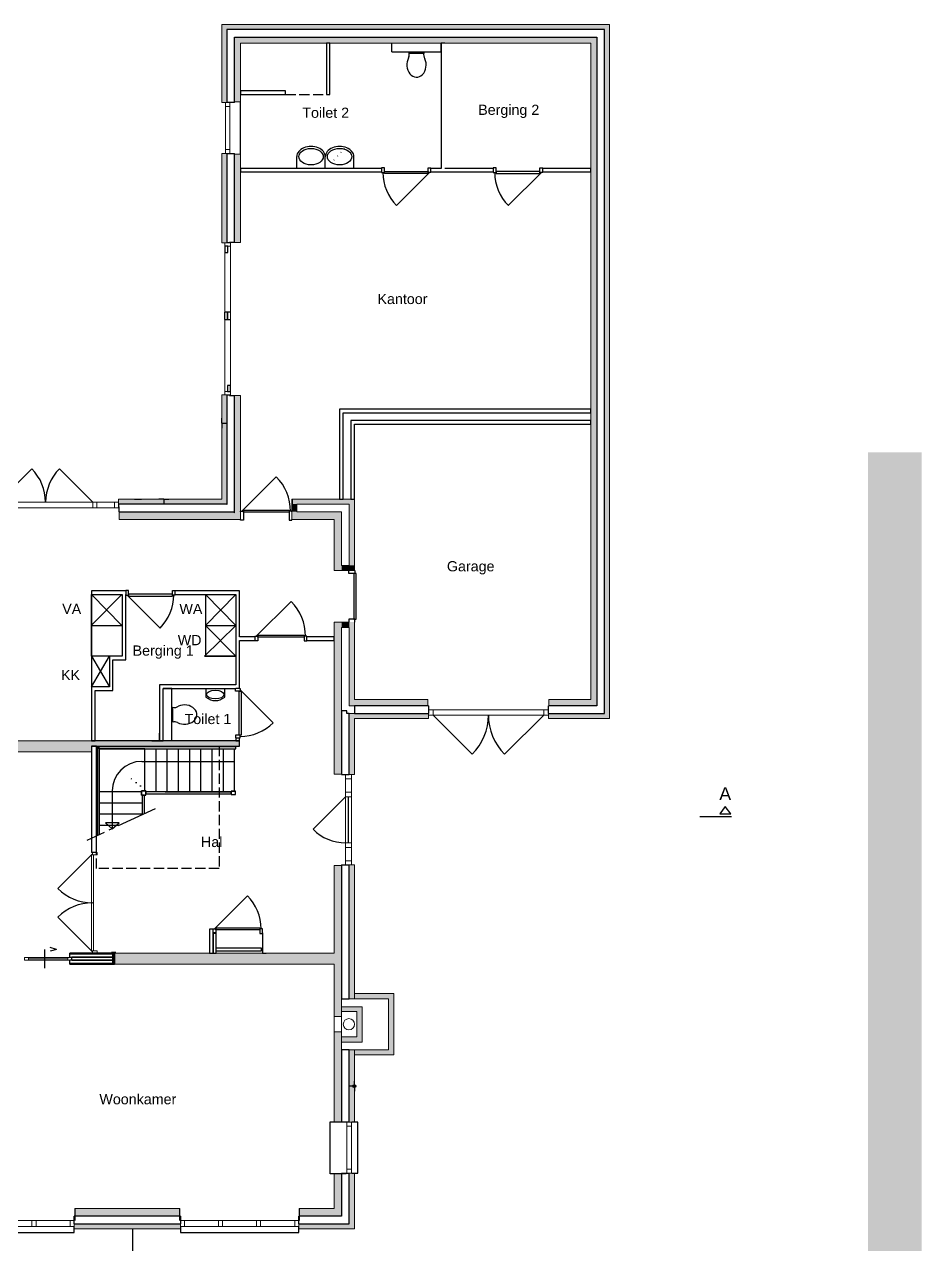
# Model space of a CAD drawing. Header units: millimetres. Extents: x 0 to 1200, y 0 to 841.
# Drawn here: x 121.1 to 296.9, y 151.9 to 391 of the extents above; entities that cross this region are included whole.
import ezdxf

# ---------------------------------------------------------------- set-up
doc = ezdxf.new("R2010")
doc.units = ezdxf.units.MM
for name, pattern in [('PUNKT2_S9', [1, 0, -1]), ('STRICHPUNKT2_S5', [11, 8, -1, 1, -1]), ('VERDECKT2_S2', [2.7, 2, -0.7])]:
    doc.linetypes.add(name, pattern=pattern)
doc.layers.add('Standard', color=7, linetype='Continuous', lineweight=25)
doc.styles.add('ARIAL', font='arial.ttf')

msp = doc.modelspace()

# ---------------------------------------------------------------- hatches: boundary and pattern name
at = {"layer": 'Standard', "linetype": 'PUNKT2_S9', "lineweight": 18}
for color, points in [(59, [(234.77, 391.01), (159.77, 391.01), (159.77, 390.01), (234.77, 390.01)]), (59, [(235.77, 256.01), (235.77, 391.01), (234.77, 391.01), (234.77, 256.01)]), (9, [(232.07, 388.51), (162.27, 388.51), (162.27, 387.31), (232.07, 387.31)]), (9, [(233.27, 258.71), (233.27, 388.51), (232.07, 388.51), (232.07, 258.71)]), (59, [(159.77, 298.01), (139.57, 298.01), (139.57, 297.01), (160.69, 297.01)]), (9, [(173.52, 298.01), (173.52, 295.51), (174.52, 295.51), (174.52, 297.01), (173.74, 297.01), (173.74, 298.01)]), (9, [(184.77, 298.01), (173.74, 298.01), (173.74, 297.01), (184.77, 297.01)]), (9, [(185.77, 285.01), (185.77, 298.01), (184.77, 298.01), (184.77, 285.01)]), (9, [(162.08, 295.51), (139.67, 295.51), (139.67, 294.01), (163.47, 294.01)]), (9, [(173.52, 294.01), (181.77, 294.01), (181.77, 295.51), (173.52, 295.51)]), (9, [(181.77, 295.51), (181.77, 284.01), (183.27, 284.01), (183.27, 295.51)]), (9, [(183.27, 284.01), (185.77, 284.01), (185.77, 285.01), (183.27, 285.01)]), (9, [(181.77, 273.89), (181.77, 255.01), (183.27, 255.01), (183.27, 273.89)]), (9, [(184.77, 273.89), (183.27, 273.89), (183.27, 272.86), (184.77, 272.86)]), (9, [(185.77, 257.51), (185.77, 273.89), (184.77, 273.89), (184.77, 257.51)]), (59, [(185.77, 244.01), (185.77, 256.01), (184.77, 256.01), (184.77, 244.01)]), (9, [(183.27, 244.11), (183.27, 255.01), (181.77, 255.01), (181.77, 244.11)]), (9, [(99.97, 248.47), (134.27, 248.47), (134.27, 250.61), (99.97, 250.61)]), (9, [(183.27, 196.61), (183.27, 226.21), (181.77, 226.21), (181.77, 196.61)]), (59, [(185.77, 200.11), (185.77, 226.31), (184.77, 226.31), (184.77, 200.11)]), (9, [(181.77, 209.01), (138.77, 209.01), (138.77, 206.87), (181.77, 206.87)]), (59, [(185.77, 200.11), (192.47, 200.11), (193.47, 201.11), (185.77, 201.11)]), (59, [(192.47, 200.11), (192.47, 190.11), (193.47, 189.11), (193.47, 201.11)]), (9, [(183.27, 197.61), (186.27, 197.61), (186.27, 198.51), (183.27, 198.51)]), (9, [(187.27, 191.61), (187.27, 198.51), (186.27, 198.51), (186.27, 191.61)]), (9, [(186.27, 192.61), (183.27, 192.61), (183.27, 191.61), (186.27, 191.61)]), (59, [(192.47, 190.11), (185.77, 190.11), (185.77, 189.11), (193.47, 189.11)])]:
    msp.add_hatch(color=color, dxfattribs=at).paths.add_polyline_path(points)
h = msp.add_hatch(color=59, dxfattribs=at)
h.paths.add_polyline_path([(159.77, 318.41), (159.77, 298.01), (160.77, 296.93), (160.77, 318.41)])
h.paths.add_polyline_path([(159.77, 375.71), (160.77, 375.71), (160.77, 390.01), (159.77, 390.01)])
h.paths.add_polyline_path([(160.77, 365.71), (159.77, 365.71), (159.77, 348.21), (160.77, 348.21)])
h = msp.add_hatch(color=9, dxfattribs=at)
h.paths.add_polyline_path([(162.27, 318.31), (162.27, 295.31), (163.47, 294.01), (163.47, 318.31)])
h.paths.add_polyline_path([(162.27, 365.61), (162.27, 348.31), (163.47, 348.31), (163.47, 365.61)])
h.paths.add_polyline_path([(162.27, 375.81), (163.47, 375.81), (163.47, 387.31), (162.27, 387.31)])
at = {"layer": 'Standard', "linetype": 'PUNKT2_S9', "lineweight": -3}
h = msp.add_hatch(color=23, dxfattribs=at)
h.paths.add_polyline_path([(291.07, 138.39), (290.66, 138.32), (290.35, 138.21), (290.12, 138.06), (289.96, 137.86), (289.86, 137.63), (289.83, 137.34), (289.81, 136.87), (289.81, 136.45), (293.46, 136.45), (293.46, 137.14), (293.44, 137.48), (293.4, 137.7), (293.31, 137.91), (293.17, 138.07), (292.96, 138.21), (292.65, 138.32), (292.21, 138.39), (291.64, 138.41)])
h.paths.add_polyline_path([(291.63, 126.69), (292.45, 126.78), (293.05, 127.05), (293.41, 127.46), (293.53, 127.96), (293.41, 128.47), (293.05, 128.87), (292.45, 129.14), (291.61, 129.23), (290.79, 129.14), (290.2, 128.88), (289.85, 128.48), (289.74, 127.96), (289.85, 127.45), (290.21, 127.04), (290.8, 126.78)])
h.paths.add_polyline_path([(291.19, 123.46), (291.14, 123.75), (291.05, 123.89), (290.91, 124.01), (290.72, 124.07), (290.5, 124.1), (290.24, 124.07), (290.05, 123.97), (289.91, 123.83), (289.83, 123.63), (289.82, 123.4), (289.81, 122.95), (289.81, 122.23), (291.21, 122.23), (291.21, 122.91)])
h.paths.add_polyline_path([(290.17, 102.82), (292.21, 102.2), (292.21, 103.45)])
h.paths.add_polyline_path([(291.99, 88.82), (291.99, 88.08), (293.46, 88.08), (293.46, 88.93), (293.45, 89.34), (293.42, 89.57), (293.34, 89.76), (293.2, 89.9), (293, 90), (292.74, 90.03), (292.51, 90.01), (292.32, 89.93), (292.16, 89.81), (292.06, 89.64), (292, 89.35)])
h.paths.add_polyline_path([(290.66, 89.83), (290.42, 89.86), (290.19, 89.84), (290.01, 89.75), (289.88, 89.6), (289.82, 89.4), (289.8, 89.13), (289.8, 88.61), (289.8, 88.08), (291.07, 88.08), (291.07, 88.68), (291.07, 89.12), (291.05, 89.36), (290.98, 89.57), (290.86, 89.73)])
h.paths.add_polyline_path([(286.38, 307.15), (286.38, 82.15), (296.88, 82.15), (296.88, 307.15)])
h.paths.add_polyline_path([(294.38, 135.53), (288.88, 135.53), (288.88, 137.22), (288.91, 137.72), (288.99, 138.09), (289.19, 138.47), (289.49, 138.78), (289.9, 139.03), (290.39, 139.22), (290.97, 139.33), (291.68, 139.37), (292.32, 139.33), (292.86, 139.23), (293.4, 139.02), (293.83, 138.74), (294.08, 138.45), (294.27, 138.09), (294.35, 137.73), (294.38, 137.27)], flags=16)
h.paths.add_polyline_path([(294.38, 131.77), (294.38, 130.91), (288.88, 130.91), (288.88, 131.82), (292.56, 133.69), (288.88, 133.69), (288.88, 134.55), (294.38, 134.55), (294.38, 133.62), (290.8, 131.77)], flags=16)
h.paths.add_polyline_path([(294.29, 128.87), (294.48, 127.97), (294.29, 127.05), (293.73, 126.34), (292.84, 125.89), (291.67, 125.74), (290.89, 125.79), (290.26, 125.95), (289.86, 126.13), (289.5, 126.37), (289.21, 126.66), (289.01, 126.97), (288.84, 127.43), (288.79, 127.95), (288.98, 128.87), (289.54, 129.57), (290.44, 130.03), (291.64, 130.18), (292.83, 130.03), (293.73, 129.58)], flags=16)
h.paths.add_polyline_path([(294.38, 121.3), (288.88, 121.3), (288.88, 123.25), (288.92, 123.89), (289.03, 124.32), (289.24, 124.62), (289.56, 124.85), (289.96, 125), (290.42, 125.05), (290.99, 124.98), (291.45, 124.75), (291.78, 124.37), (291.95, 123.84), (292.18, 124.12), (292.42, 124.34), (292.77, 124.57), (293.31, 124.87), (294.38, 125.42), (294.38, 124.32), (293.19, 123.65), (292.66, 123.35), (292.38, 123.16), (292.24, 123.03), (292.15, 122.88), (292.1, 122.69), (292.09, 122.42), (292.09, 122.23), (294.38, 122.23)], flags=16)
h.paths.add_polyline_path([(292.36, 118.45), (291.43, 118.45), (291.43, 120.45), (293.62, 120.45), (293.94, 120.09), (294.22, 119.6), (294.41, 119.05), (294.48, 118.49), (294.39, 117.82), (294.12, 117.23), (293.67, 116.76), (293.08, 116.43), (292.37, 116.23), (291.61, 116.16), (290.8, 116.24), (290.09, 116.46), (289.5, 116.83), (289.06, 117.34), (288.86, 117.83), (288.79, 118.44), (288.9, 119.2), (289.22, 119.77), (289.73, 120.17), (290.41, 120.39), (290.61, 119.47), (290.25, 119.33), (289.97, 119.1), (289.8, 118.8), (289.74, 118.44), (289.85, 117.89), (290.2, 117.47), (290.77, 117.21), (291.57, 117.11), (292.42, 117.21), (293.04, 117.48), (293.4, 117.9), (293.53, 118.43), (293.49, 118.72), (293.39, 119.01), (293.24, 119.28), (293.06, 119.51), (292.36, 119.51)], flags=16)
h.paths.add_polyline_path([(294.38, 110.27), (288.88, 110.27), (288.88, 113.67), (289.81, 113.67), (289.81, 111.2), (291.03, 111.2), (291.03, 113.5), (291.96, 113.5), (291.96, 111.2), (293.46, 111.2), (293.46, 113.76), (294.38, 113.76)], flags=16)
h.paths.add_polyline_path([(290.8, 106.52), (294.38, 106.52), (294.38, 105.66), (288.88, 105.66), (288.88, 106.56), (292.56, 108.43), (288.88, 108.43), (288.88, 109.29), (294.38, 109.29), (294.38, 108.36)], flags=16)
h.paths.add_polyline_path([(288.88, 103.32), (294.38, 105.16), (294.38, 104.15), (293.13, 103.75), (293.13, 101.92), (294.38, 101.54), (294.38, 100.56), (288.88, 102.34)], flags=16)
h.paths.add_polyline_path([(288.79, 98.16), (288.9, 98.92), (289.22, 99.49), (289.73, 99.89), (290.41, 100.11), (290.61, 99.19), (290.25, 99.05), (289.97, 98.82), (289.8, 98.52), (289.74, 98.16), (289.85, 97.61), (290.2, 97.19), (290.77, 96.93), (291.57, 96.84), (292.42, 96.93), (293.04, 97.2), (293.4, 97.62), (293.53, 98.15), (293.49, 98.44), (293.39, 98.73), (293.24, 99), (293.06, 99.24), (292.36, 99.24), (292.36, 98.17), (291.43, 98.17), (291.43, 100.17), (293.62, 100.17), (293.94, 99.81), (294.22, 99.33), (294.41, 98.77), (294.48, 98.21), (294.39, 97.54), (294.12, 96.96), (293.67, 96.49), (293.08, 96.15), (292.37, 95.95), (291.61, 95.88), (290.8, 95.96), (290.09, 96.18), (289.5, 96.55), (289.06, 97.06), (288.86, 97.56)], flags=16)
h.paths.add_polyline_path([(291.03, 95), (291.96, 95), (291.96, 92.7), (293.46, 92.7), (293.46, 95.26), (294.38, 95.26), (294.38, 91.77), (288.88, 91.77), (288.88, 95.17), (289.81, 95.17), (289.81, 92.7), (291.03, 92.7)], flags=16)
h.paths.add_polyline_path([(294.34, 89.83), (294.37, 89.43), (294.38, 88.71), (294.38, 87.15), (288.88, 87.15), (288.88, 88.98), (288.9, 89.46), (288.94, 89.79), (289.02, 90.05), (289.16, 90.27), (289.37, 90.47), (289.62, 90.62), (289.93, 90.73), (290.27, 90.77), (290.64, 90.72), (290.98, 90.59), (291.26, 90.39), (291.46, 90.12), (291.66, 90.49), (291.96, 90.77), (292.34, 90.93), (292.79, 90.99), (293.16, 90.95), (293.52, 90.84), (293.84, 90.67), (294.09, 90.45), (294.25, 90.17)], flags=16)
at = {"layer": 'Standard', "linetype": 'PUNKT2_S9', "lineweight": 18}
h = msp.add_hatch(color=9, dxfattribs=at)
h.paths.add_polyline_path([(185.77, 257.51), (200.17, 257.51), (200.17, 258.71), (185.77, 258.71)])
h.paths.add_polyline_path([(223.87, 257.51), (233.27, 257.51), (233.27, 258.71), (223.87, 258.71)])
h = msp.add_hatch(color=59, dxfattribs=at)
h.paths.add_polyline_path([(185.77, 255.01), (200.27, 255.01), (200.27, 256.01), (186.77, 256.01), (185.77, 256.01)])
h.paths.add_polyline_path([(235.77, 256.01), (223.77, 256.01), (223.77, 255.01), (235.77, 255.01)])
at = {"layer": 'Standard', "linetype": 'PUNKT2_S9', "lineweight": -3}
msp.add_hatch(color=9, dxfattribs=at).paths.add_polyline_path([(163.27, 250.61), (134.27, 250.61), (134.27, 249.61), (163.27, 249.61)])
at = {"layer": 'Standard', "linetype": 'PUNKT2_S9', "lineweight": 18}
h = msp.add_hatch(color=9, dxfattribs=at)
h.paths.add_polyline_path([(183.27, 176.01), (183.27, 193.61), (181.77, 193.61), (181.77, 176.01)])
h.paths.add_polyline_path([(183.27, 157.51), (183.27, 165.81), (181.77, 165.81), (181.77, 159.01)])
h = msp.add_hatch(color=59, dxfattribs=at)
h.paths.add_polyline_path([(185.77, 175.91), (185.77, 190.11), (184.77, 190.11), (184.77, 175.91)])
h.paths.add_polyline_path([(185.77, 155.01), (185.77, 165.91), (184.77, 165.91), (184.77, 156.01)])
h = msp.add_hatch(color=9, dxfattribs=at)
h.paths.add_polyline_path([(130.97, 157.51), (151.57, 157.51), (151.57, 159.01), (130.97, 159.01)])
h.paths.add_polyline_path([(99.27, 157.51), (107.57, 157.51), (107.57, 159.01), (100.77, 159.01)])
h.paths.add_polyline_path([(174.97, 157.51), (183.27, 157.51), (181.77, 159.01), (174.97, 159.01)])
h = msp.add_hatch(color=59, dxfattribs=at)
h.paths.add_polyline_path([(130.87, 155.01), (151.67, 155.01), (151.67, 156.01), (130.87, 156.01)])
h.paths.add_polyline_path([(174.87, 155.01), (185.77, 155.01), (184.77, 156.01), (174.87, 156.01)])
h.paths.add_polyline_path([(96.77, 155.01), (107.67, 155.01), (107.67, 156.01), (97.77, 156.01)])

# ---------------------------------------------------------------- linework, layer by layer
for p, q in [((134.27, 280.01), (134.27, 279.31)), ((134.22, 273.26), (140.22, 279.31)), ((134.27, 279.31), (134.27, 261.21)), ((134.27, 267.21), (134.27, 279.31)), ((134.27, 279.31), (134.27, 273.26)), ((134.27, 279.31), (140.22, 273.26)), ((156.57, 279.31), (156.57, 273.26)), ((156.57, 273.26), (162.57, 279.31)), ((156.62, 279.31), (162.57, 273.26)), ((134.27, 273.26), (134.27, 267.21)), ((134.27, 273.26), (140.27, 273.26)), ((162.57, 273.26), (156.42, 267.21)), ((156.57, 273.26), (156.57, 267.21)), ((156.57, 273.26), (162.57, 273.26)), ((162.57, 267.21), (156.57, 273.26)), ((137.77, 267.21), (134.27, 267.21)), ((134.27, 267.21), (137.77, 261.21)), ((134.27, 261.21), (137.77, 267.21)), ((156.42, 267.21), (162.57, 267.21)), ((162.57, 267.21), (156.57, 267.21)), ((137.77, 261.21), (134.27, 261.21))]:
    msp.add_line(p, q)
at = {"layer": 'Standard', "color": 36, "linetype": 'Continuous', "lineweight": 18}
for p, q in [((234.77, 391.01), (159.77, 391.01)), ((159.77, 391.01), (159.77, 390.01)), ((159.77, 390.01), (159.77, 375.71)), ((160.77, 389.51), (160.77, 390.01)), ((160.77, 390.01), (234.27, 390.01)), ((234.27, 390.01), (234.77, 390.01)), ((235.77, 391.01), (234.77, 391.01)), ((234.77, 390.01), (234.77, 256.51)), ((235.77, 256.01), (235.77, 391.01)), ((160.77, 375.71), (160.77, 389.51)), ((160.37, 375.71), (159.77, 375.71)), ((160.77, 375.71), (160.37, 375.71)), ((159.77, 365.71), (160.37, 365.71)), ((159.77, 365.71), (159.77, 348.21)), ((160.37, 365.71), (160.77, 365.71)), ((160.77, 348.21), (160.77, 365.71)), ((160.37, 348.21), (159.77, 348.21)), ((160.77, 348.21), (160.37, 348.21)), ((159.77, 318.41), (160.37, 318.41)), ((159.77, 318.41), (159.77, 298.01)), ((160.37, 318.41), (160.77, 318.41)), ((160.77, 296.93), (160.77, 318.41)), ((159.77, 298.01), (139.57, 298.01)), ((139.57, 298.01), (139.57, 297.01)), ((139.57, 297.01), (160.69, 297.01)), ((160.69, 297.01), (160.77, 296.93)), ((185.77, 256.01), (184.77, 256.01)), ((184.77, 256.01), (184.77, 244.01)), ((186.77, 256.01), (185.77, 256.01)), ((200.27, 256.01), (186.77, 256.01)), ((200.27, 256.01), (200.27, 255.61)), ((223.77, 255.61), (223.77, 256.01)), ((234.77, 256.01), (223.77, 256.01)), ((234.77, 256.51), (234.77, 256.01)), ((235.77, 255.01), (235.77, 256.01)), ((185.77, 255.01), (200.27, 255.01)), ((185.77, 244.01), (185.77, 255.01)), ((200.27, 255.61), (200.27, 255.01)), ((223.77, 255.01), (223.77, 255.61)), ((223.77, 255.01), (235.77, 255.01)), ((184.77, 244.01), (185.77, 244.01)), ((184.77, 226.31), (185.17, 226.31)), ((184.77, 226.31), (184.77, 200.11)), ((185.17, 226.31), (185.77, 226.31)), ((185.77, 200.11), (185.77, 226.31)), ((193.47, 201.11), (185.77, 201.11)), ((185.77, 201.11), (185.77, 200.11)), ((193.47, 189.11), (193.47, 201.11)), ((184.77, 200.11), (185.77, 200.11)), ((185.77, 200.11), (192.47, 200.11)), ((192.47, 200.11), (192.47, 190.11)), ((185.77, 190.11), (184.77, 190.11)), ((184.77, 190.11), (184.77, 175.91)), ((192.47, 190.11), (185.77, 190.11)), ((185.77, 190.11), (185.77, 189.11)), ((185.77, 175.91), (185.77, 190.11)), ((185.77, 189.11), (193.47, 189.11)), ((185.29, 175.91), (184.77, 175.91)), ((185.77, 175.91), (185.29, 175.91)), ((184.77, 165.91), (185.29, 165.91)), ((184.77, 165.91), (184.77, 156.01)), ((185.29, 165.91), (185.77, 165.91)), ((185.77, 155.01), (185.77, 165.91)), ((130.87, 155.49), (130.87, 156.01)), ((151.67, 156.01), (130.87, 156.01)), ((130.87, 155.01), (130.87, 155.49)), ((151.67, 156.01), (151.67, 155.49)), ((151.67, 155.49), (151.67, 155.01)), ((174.87, 155.49), (174.87, 156.01)), ((184.77, 156.01), (174.87, 156.01)), ((174.87, 155.01), (174.87, 155.49)), ((130.87, 155.01), (151.67, 155.01)), ((174.87, 155.01), (185.77, 155.01))]:
    msp.add_line(p, q, dxfattribs=at)
at = {"layer": 'Standard', "color": 7, "linetype": 'Continuous', "lineweight": -3}
for p, q in [((234.27, 390.01), (160.77, 390.01)), ((160.77, 390.01), (160.77, 389.51)), ((234.77, 390.01), (234.27, 390.01)), ((234.77, 256.51), (234.77, 390.01)), ((160.77, 389.51), (160.77, 375.71)), ((193.07, 385.61), (193.07, 387.31)), ((202.77, 385.61), (202.77, 387.31)), ((161.27, 375.71), (160.77, 375.71)), ((160.77, 365.71), (160.77, 348.21)), ((160.77, 365.71), (161.27, 365.71)), ((200.49, 362), (194.02, 355.54)), ((222.39, 362), (215.92, 355.54)), ((161.27, 348.21), (160.77, 348.21)), ((161.27, 348.21), (161.27, 348.31)), ((160.77, 318.41), (160.77, 296.93)), ((160.77, 318.41), (161.27, 318.41)), ((161.27, 318.31), (161.27, 318.41)), ((159.77, 312.87), (159.77, 313.87)), ((159.77, 312.87), (160.77, 312.87)), ((159.77, 312.87), (159.77, 311.87)), ((116.04, 297.41), (122.56, 303.94)), ((134.5, 297.41), (127.97, 303.94)), ((163.73, 295.62), (170.47, 302.36)), ((160.69, 297.01), (139.57, 297.01)), ((139.57, 297.01), (139.57, 296.51)), ((139.57, 296.51), (139.67, 296.51)), ((148.43, 298.01), (147.43, 298.01)), ((148.43, 298.01), (148.43, 297.01)), ((148.43, 298.01), (149.43, 298.01)), ((160.77, 296.93), (160.69, 297.01)), ((141.25, 279.2), (147.71, 272.74)), ((166.55, 271.12), (173.36, 277.94)), ((149.97, 260.91), (148.27, 260.91)), ((163.38, 260.63), (169.84, 254.17)), ((184.77, 256.01), (184.27, 256.01)), ((184.77, 244.01), (184.77, 256.01)), ((185.77, 256.99), (185.77, 256.01)), ((185.77, 256.01), (200.27, 256.01)), ((200.27, 256.51), (200.27, 256.01)), ((223.77, 256.01), (223.77, 256.51)), ((223.77, 256.01), (234.77, 256.01)), ((234.77, 256.01), (234.77, 256.51)), ((201.17, 255.68), (208.84, 248.02)), ((222.86, 255.68), (215.19, 248.02)), ((147.57, 250.61), (147.57, 252.11)), ((137.47, 250.61), (134.97, 250.61)), ((146.07, 250.61), (147.57, 250.61)), ((149.97, 250.61), (148.27, 250.61)), ((184.27, 244.01), (184.77, 244.01)), ((134.46, 228.52), (127.65, 221.71)), ((184.27, 226.31), (184.77, 226.31)), ((184.77, 200.11), (184.77, 226.31)), ((158.35, 213.82), (164.81, 220.29)), ((134.46, 209.26), (127.65, 216.07)), ((158.67, 213.01), (158.07, 213.01)), ((158.07, 213.01), (158.07, 209.01)), ((158.67, 209.01), (158.67, 213.01)), ((138.45, 208.89), (130.04, 208.89)), ((130.04, 208.22), (130.04, 208.89)), ((130.04, 208.22), (130.44, 208.22)), ((130.44, 208.22), (138.45, 208.22)), ((138.45, 208.22), (138.45, 208.89)), ((158.07, 209.01), (158.67, 209.01)), ((130.44, 207.66), (130.04, 207.66)), ((130.04, 207), (130.04, 207.66)), ((130.04, 207), (138.45, 207)), ((138.45, 207.66), (130.44, 207.66)), ((138.45, 207), (138.45, 207.66)), ((184.27, 200.11), (184.77, 200.11)), ((184.77, 190.11), (184.27, 190.11)), ((184.77, 175.91), (184.77, 190.11)), ((185.77, 182.96), (184.77, 182.96)), ((185.77, 182.96), (185.77, 183.96)), ((185.77, 182.96), (185.77, 181.96)), ((184.77, 175.91), (184.27, 175.91)), ((184.27, 165.91), (184.77, 165.91)), ((184.77, 156.01), (184.77, 165.91)), ((130.87, 156.01), (130.87, 156.51)), ((130.87, 156.01), (151.67, 156.01)), ((151.67, 156.51), (151.67, 156.01)), ((174.87, 156.01), (174.87, 156.51)), ((174.87, 156.01), (184.77, 156.01)), ((142.32, 155.01), (142.32, 132.51))]:
    msp.add_line(p, q, dxfattribs=at)
at = {"layer": 'Standard', "color": 51, "linetype": 'Continuous', "lineweight": -3}
for p, q in [((162.27, 375.81), (162.27, 388.51)), ((162.27, 388.51), (233.27, 388.51)), ((233.27, 388.51), (233.27, 257.52)), ((161.51, 375.71), (161.27, 375.71)), ((162.27, 375.71), (161.51, 375.71)), ((162.27, 375.71), (162.27, 375.81)), ((161.27, 365.71), (161.51, 365.71)), ((161.51, 365.71), (162.27, 365.71)), ((162.27, 365.61), (162.27, 365.71)), ((162.27, 348.31), (162.27, 365.61)), ((162.27, 348.31), (161.27, 348.31)), ((161.27, 318.31), (162.27, 318.31)), ((162.27, 295.31), (162.27, 318.31)), ((139.67, 295.51), (139.67, 296.51)), ((139.67, 295.51), (162.08, 295.51)), ((162.08, 295.51), (162.27, 295.31)), ((184.27, 256.51), (183.27, 256.51)), ((183.27, 256.51), (183.27, 244.11)), ((184.27, 256.01), (184.27, 256.51)), ((200.17, 257.51), (185.77, 257.51)), ((185.77, 257.51), (185.77, 256.99)), ((200.27, 257.51), (200.17, 257.51)), ((200.27, 257.51), (200.27, 256.85)), ((200.27, 256.85), (200.27, 256.75)), ((200.27, 256.75), (200.27, 256.51)), ((223.77, 256.75), (223.77, 257.51)), ((223.87, 257.51), (223.77, 257.51)), ((223.77, 256.62), (223.77, 256.75)), ((223.77, 256.51), (223.77, 256.62)), ((233.27, 257.52), (223.87, 257.51)), ((183.27, 244.11), (183.27, 244.01)), ((183.27, 244.01), (184.27, 244.01)), ((258.43, 237.8), (257.38, 236.3)), ((259.48, 236.3), (258.43, 237.8)), ((253.43, 235.8), (259.63, 235.8)), ((257.38, 236.3), (259.48, 236.3)), ((183.27, 226.31), (184.03, 226.31)), ((183.27, 226.31), (183.27, 226.21)), ((183.27, 226.21), (183.27, 200.11)), ((184.03, 226.31), (184.27, 226.31)), ((130.44, 208.15), (130.44, 208.22)), ((138.45, 208.22), (130.44, 208.22)), ((130.44, 207.69), (130.44, 208.15)), ((138.45, 207.66), (138.45, 208.22)), ((130.44, 207.66), (130.44, 207.69)), ((130.44, 207.66), (138.45, 207.66)), ((183.27, 200.11), (184.27, 200.11)), ((184.27, 190.11), (183.27, 190.11)), ((183.27, 190.11), (183.27, 176.01)), ((181.03, 165.81), (181.03, 176.01)), ((181.03, 176.01), (181.77, 176.01)), ((181.77, 176.01), (184.15, 176.01)), ((183.27, 176.01), (183.27, 175.91)), ((184.15, 175.91), (183.27, 175.91)), ((184.27, 175.91), (184.15, 175.91)), ((181.77, 165.81), (181.03, 165.81)), ((184.15, 165.81), (181.77, 165.81)), ((183.27, 165.91), (184.15, 165.91)), ((183.27, 165.91), (183.27, 165.81)), ((183.27, 165.81), (183.27, 157.51)), ((184.15, 165.91), (184.27, 165.91)), ((130.97, 159.01), (130.97, 156.63)), ((151.57, 156.63), (151.57, 159.01)), ((174.97, 159.01), (174.97, 156.63)), ((130.87, 156.63), (130.87, 157.51)), ((130.97, 157.51), (130.87, 157.51)), ((130.87, 156.51), (130.87, 156.63)), ((151.57, 157.51), (130.97, 157.51)), ((151.67, 157.51), (151.57, 157.51)), ((151.67, 157.51), (151.67, 156.63)), ((151.67, 156.63), (151.67, 156.51)), ((174.87, 156.63), (174.87, 157.51)), ((174.97, 157.51), (174.87, 157.51)), ((174.87, 156.51), (174.87, 156.63)), ((183.27, 157.51), (174.97, 157.51))]:
    msp.add_line(p, q, dxfattribs=at)
at = {"layer": 'Standard', "color": 253, "linetype": 'Continuous', "lineweight": 18}
for p, q in [((232.07, 388.51), (162.27, 388.51)), ((162.27, 388.51), (162.27, 387.31)), ((233.27, 388.51), (232.07, 388.51)), ((233.27, 258.71), (233.27, 388.51)), ((162.27, 387.31), (162.27, 375.81)), ((163.47, 387.31), (180.27, 387.31)), ((163.47, 378.01), (163.47, 387.31)), ((180.27, 387.31), (180.97, 387.31)), ((180.97, 387.31), (202.77, 387.31)), ((202.77, 387.31), (203.47, 387.31)), ((203.47, 387.31), (232.07, 387.31)), ((232.07, 387.31), (232.07, 362.81)), ((163.47, 377.31), (163.47, 378.01)), ((163.47, 375.81), (162.27, 375.81)), ((163.47, 375.81), (163.47, 377.31)), ((162.27, 365.61), (162.27, 348.31)), ((162.27, 365.61), (163.47, 365.61)), ((163.47, 362.81), (163.47, 365.61)), ((163.47, 362.11), (163.47, 362.81)), ((163.47, 348.31), (163.47, 362.11)), ((232.07, 362.81), (232.07, 362.11)), ((232.07, 362.11), (232.07, 315.61)), ((163.47, 348.31), (162.27, 348.31)), ((162.27, 318.31), (162.27, 295.31)), ((162.27, 318.31), (163.47, 318.31)), ((163.47, 295.51), (163.47, 318.31)), ((232.07, 315.61), (232.07, 314.91)), ((232.07, 314.91), (232.07, 313.41)), ((232.07, 313.41), (232.07, 312.71)), ((232.07, 312.71), (232.07, 258.71)), ((173.52, 298.01), (173.52, 295.51)), ((173.74, 298.01), (173.52, 298.01)), ((174.52, 298.01), (173.74, 298.01)), ((182.87, 298.01), (174.52, 298.01)), ((174.52, 297.01), (184.77, 297.01)), ((174.52, 295.51), (174.52, 297.01)), ((183.57, 298.01), (182.87, 298.01)), ((184.77, 298.01), (183.57, 298.01)), ((185.07, 298.01), (184.77, 298.01)), ((184.77, 297.01), (184.77, 285.01)), ((185.77, 298.01), (185.07, 298.01)), ((185.77, 285.01), (185.77, 298.01)), ((162.08, 295.51), (139.67, 295.51)), ((139.67, 294.01), (139.67, 295.51)), ((162.27, 295.31), (162.08, 295.51)), ((163.47, 294.01), (163.47, 295.51)), ((173.52, 295.01), (173.52, 295.51)), ((173.52, 294.01), (173.52, 295.01)), ((181.77, 295.51), (174.52, 295.51)), ((183.27, 295.51), (181.77, 295.51)), ((183.27, 285.01), (183.27, 295.51)), ((139.67, 294.01), (163.47, 294.01)), ((173.52, 294.01), (181.77, 294.01)), ((181.77, 294.01), (181.77, 284.01)), ((184.77, 285.01), (183.27, 285.01)), ((185.77, 284.01), (185.77, 285.01)), ((181.77, 284.01), (183.27, 284.01)), ((183.27, 284.01), (184.77, 284.01)), ((184.77, 284.01), (185.77, 284.01)), ((181.77, 273.89), (181.77, 271.01)), ((183.27, 273.89), (181.77, 273.89)), ((184.77, 273.89), (183.27, 273.89)), ((183.27, 272.86), (184.77, 272.86)), ((183.27, 255.01), (183.27, 272.86)), ((184.77, 272.86), (184.77, 257.51)), ((185.77, 272.86), (185.77, 273.89)), ((185.77, 258.71), (185.77, 272.86)), ((181.77, 271.01), (181.77, 270.31)), ((181.77, 270.31), (181.77, 255.01)), ((200.17, 258.71), (185.77, 258.71)), ((200.17, 258.71), (200.17, 257.51)), ((232.07, 258.71), (223.87, 258.71)), ((223.87, 257.51), (223.87, 258.71)), ((233.27, 257.51), (233.27, 258.71)), ((184.77, 257.51), (185.77, 257.51)), ((185.77, 257.51), (200.17, 257.51)), ((223.87, 257.51), (233.27, 257.51)), ((181.77, 255.01), (181.77, 244.11)), ((183.27, 244.11), (183.27, 255.01)), ((134.27, 250.61), (99.97, 250.61)), ((134.27, 248.47), (134.27, 249.61)), ((99.97, 248.47), (134.27, 248.47)), ((183.27, 244.11), (181.77, 244.11)), ((181.77, 226.21), (181.77, 209.01)), ((181.77, 226.21), (183.27, 226.21)), ((183.27, 196.61), (183.27, 226.21)), ((157.37, 209.01), (138.77, 209.01)), ((138.77, 209.01), (138.77, 206.87)), ((158.07, 209.01), (157.37, 209.01)), ((167.77, 209.01), (158.07, 209.01)), ((168.47, 209.01), (167.77, 209.01)), ((181.77, 209.01), (168.47, 209.01)), ((138.77, 206.87), (181.77, 206.87)), ((181.77, 206.87), (181.77, 196.61)), ((186.27, 198.51), (183.27, 198.51)), ((183.27, 198.51), (183.27, 197.61)), ((187.27, 198.51), (186.27, 198.51)), ((187.27, 191.61), (187.27, 198.51)), ((181.77, 196.61), (183.27, 196.61)), ((183.27, 197.61), (186.27, 197.61)), ((186.27, 197.61), (186.27, 192.61)), ((183.27, 193.61), (181.77, 193.61)), ((181.77, 193.61), (181.77, 176.01)), ((183.27, 176.01), (183.27, 193.61)), ((186.27, 192.61), (183.27, 192.61)), ((183.27, 192.61), (183.27, 191.61)), ((183.27, 191.61), (186.27, 191.61)), ((186.27, 191.61), (187.27, 191.61)), ((183.27, 176.01), (181.77, 176.01)), ((181.77, 165.81), (181.77, 159.01)), ((181.77, 165.81), (183.27, 165.81)), ((183.27, 157.51), (183.27, 165.81)), ((151.57, 159.01), (130.97, 159.01)), ((130.97, 157.51), (130.97, 159.01)), ((151.57, 159.01), (151.57, 157.51)), ((181.77, 159.01), (174.97, 159.01)), ((174.97, 157.51), (174.97, 159.01)), ((130.97, 157.51), (151.57, 157.51)), ((174.97, 157.51), (183.27, 157.51))]:
    msp.add_line(p, q, dxfattribs=at)
at = {"layer": 'Standard', "color": 255, "linetype": 'Continuous', "lineweight": -3}
for p, q in [((180.27, 387.31), (180.27, 377.31)), ((180.97, 387.31), (180.27, 387.31)), ((180.97, 377.31), (180.97, 387.31)), ((203.47, 387.31), (202.77, 387.31)), ((202.77, 387.31), (202.77, 362.81)), ((172.27, 378.01), (163.47, 378.01)), ((163.47, 378.01), (163.47, 377.31)), ((172.27, 377.31), (172.27, 378.01)), ((163.47, 377.31), (172.27, 377.31)), ((163.47, 365.61), (163.47, 375.81)), ((180.27, 377.31), (180.97, 377.31)), ((191.07, 362.81), (163.47, 362.81)), ((163.47, 362.81), (163.47, 362.11)), ((163.47, 362.11), (191.07, 362.11)), ((191.07, 362.81), (191.07, 362.61)), ((191.07, 362.61), (191.07, 362.11)), ((200.77, 362.61), (200.77, 362.81)), ((202.77, 362.81), (200.77, 362.81)), ((200.77, 362.11), (200.77, 362.61)), ((200.77, 362.11), (212.97, 362.11)), ((212.97, 362.81), (203.47, 362.81)), ((212.97, 362.81), (212.97, 362.31)), ((212.97, 362.31), (212.97, 362.11)), ((222.67, 362.31), (222.67, 362.81)), ((232.07, 362.81), (222.67, 362.81)), ((222.67, 362.11), (222.67, 362.31)), ((222.67, 362.11), (232.07, 362.11)), ((232.07, 362.11), (232.07, 362.81)), ((232.07, 315.61), (182.87, 315.61)), ((182.87, 315.61), (182.87, 298.01)), ((232.07, 314.91), (232.07, 315.61)), ((183.57, 314.91), (232.07, 314.91)), ((183.57, 298.01), (183.57, 314.91)), ((232.07, 313.41), (185.07, 313.41)), ((185.07, 313.41), (185.07, 298.01)), ((232.07, 312.71), (232.07, 313.41)), ((185.77, 312.71), (232.07, 312.71)), ((185.77, 298.01), (185.77, 312.71)), ((182.87, 298.01), (183.57, 298.01)), ((185.07, 298.01), (185.77, 298.01)), ((140.97, 280.01), (134.27, 280.01)), ((140.97, 280.01), (140.97, 279.51)), ((150.67, 279.51), (150.67, 280.01)), ((162.57, 280.01), (150.67, 280.01)), ((163.27, 280.01), (162.57, 280.01)), ((163.27, 271.01), (163.27, 280.01)), ((134.27, 279.31), (140.27, 279.31)), ((140.27, 279.31), (140.27, 267.21)), ((140.97, 279.51), (140.97, 279.31)), ((140.97, 266.51), (140.97, 279.31)), ((150.67, 279.31), (150.67, 279.51)), ((150.67, 279.31), (162.57, 279.31)), ((162.57, 279.31), (162.57, 261.61)), ((166.27, 271.01), (163.27, 271.01)), ((163.27, 270.31), (166.27, 270.31)), ((163.27, 260.91), (163.27, 270.31)), ((166.27, 271.01), (166.27, 270.51)), ((166.27, 270.51), (166.27, 270.31)), ((176.47, 270.51), (176.47, 271.01)), ((181.77, 271.01), (176.47, 271.01)), ((176.47, 270.31), (176.47, 270.51)), ((176.47, 270.31), (181.77, 270.31)), ((181.77, 270.31), (181.77, 271.01)), ((137.77, 267.21), (137.77, 266.51)), ((138.47, 267.21), (137.77, 267.21)), ((137.77, 266.51), (137.77, 261.21)), ((140.27, 267.21), (138.47, 267.21)), ((138.47, 260.51), (138.47, 266.51)), ((138.47, 266.51), (140.27, 266.51)), ((140.27, 266.51), (140.97, 266.51)), ((137.77, 261.21), (134.27, 261.21)), ((134.27, 261.21), (134.27, 260.51)), ((162.57, 261.61), (147.57, 261.61)), ((147.57, 261.61), (147.57, 250.61)), ((148.27, 260.91), (162.57, 260.91)), ((148.27, 250.61), (148.27, 260.91)), ((162.77, 260.91), (162.57, 260.91)), ((163.27, 260.91), (162.77, 260.91)), ((134.27, 260.51), (134.27, 250.61)), ((134.97, 250.61), (134.97, 260.51)), ((134.97, 260.51), (137.77, 260.51)), ((137.77, 260.51), (138.47, 260.51)), ((162.57, 251.21), (162.77, 251.21)), ((162.57, 251.21), (162.57, 250.61)), ((162.77, 251.21), (163.27, 251.21)), ((163.27, 250.61), (163.27, 251.21)), ((134.27, 250.61), (134.97, 250.61)), ((134.97, 250.61), (134.27, 250.61)), ((135.27, 249.61), (134.27, 249.61)), ((134.27, 249.61), (134.27, 248.47)), ((134.27, 249.61), (135.27, 249.61)), ((147.57, 250.61), (134.97, 250.61)), ((135.27, 228.77), (135.27, 249.61)), ((135.27, 249.61), (163.27, 249.61)), ((135.42, 249.46), (135.42, 249.2)), ((162.53, 249.46), (135.42, 249.46)), ((135.8, 249.2), (135.42, 249.2)), ((135.42, 249.2), (135.8, 249.2)), ((135.42, 249.2), (135.42, 232.07)), ((135.8, 249.08), (135.8, 249.2)), ((135.8, 249.2), (135.8, 249.08)), ((144.7, 249.08), (135.8, 249.08)), ((135.8, 232.25), (135.8, 249.08)), ((135.8, 249.08), (162.53, 249.08)), ((144.7, 240.85), (144.7, 249.08)), ((146.9, 240.61), (146.9, 249.08)), ((147.57, 250.61), (148.27, 250.61)), ((148.27, 250.61), (147.57, 250.61)), ((162.57, 250.61), (148.27, 250.61)), ((149.1, 240.61), (149.1, 249.08)), ((151.3, 240.61), (151.3, 249.08)), ((153.5, 240.61), (153.5, 249.08)), ((155.7, 240.61), (155.7, 249.08)), ((157.9, 240.61), (157.9, 249.08)), ((160.1, 240.61), (160.1, 249.08)), ((162.3, 240.75), (162.3, 249.08)), ((162.53, 249.08), (162.53, 249.46)), ((162.57, 250.61), (163.27, 250.61)), ((163.27, 250.61), (162.57, 250.61)), ((163.27, 249.61), (163.27, 250.61)), ((134.27, 248.47), (134.27, 228.77)), ((144.12, 246.61), (162.3, 246.61)), ((144.03, 240.65), (135.8, 240.65)), ((138.32, 240.81), (138.32, 233.41)), ((144.03, 240.25), (144.03, 240.85)), ((144.03, 240.85), (144.7, 240.85)), ((144.88, 240.85), (144.03, 240.85)), ((144.03, 240.85), (144.03, 240)), ((144.03, 240), (144.03, 240.65)), ((144.27, 240), (144.03, 240)), ((144.03, 240), (144.88, 240)), ((144.27, 238.05), (144.27, 240)), ((144.65, 240), (144.27, 240)), ((144.65, 240), (144.27, 240)), ((144.3, 240.85), (144.88, 240.85)), ((144.65, 236.33), (144.65, 240)), ((144.88, 240.85), (144.88, 240.61)), ((144.88, 240), (144.88, 240.85)), ((144.88, 240.61), (144.88, 240.23)), ((144.88, 240.61), (144.88, 240.23)), ((161.6, 240.61), (144.88, 240.61)), ((161.6, 240.61), (144.88, 240.61)), ((144.88, 240.23), (161.6, 240.23)), ((144.88, 240.23), (161.6, 240.23)), ((148.7, 240.61), (161.6, 240.61)), ((161.6, 240.61), (161.6, 240.75)), ((161.6, 240.75), (162.3, 240.75)), ((162.5, 240.75), (161.6, 240.75)), ((161.6, 240.75), (161.6, 240.09)), ((161.6, 240.23), (161.6, 240.61)), ((161.6, 240.23), (161.6, 240.61)), ((161.6, 240.09), (162.5, 240.09)), ((162.5, 240.09), (162.5, 240.75)), ((144.27, 238.45), (135.8, 238.45)), ((144.27, 236.15), (144.27, 238.45)), ((144.27, 236.25), (135.8, 236.25)), ((136.98, 234.56), (138.32, 233.41)), ((139.66, 234.56), (136.98, 234.56)), ((138.32, 233.41), (139.66, 234.56)), ((139.7, 234.05), (135.8, 234.05)), ((134.57, 228.77), (134.27, 228.77)), ((135.27, 228.77), (134.57, 228.77)), ((157.37, 213.71), (157.37, 209.01)), ((158.07, 213.71), (157.37, 213.71)), ((158.07, 213.01), (158.07, 213.71)), ((158.07, 209.01), (158.07, 213.01)), ((167.77, 213.21), (167.77, 213.71)), ((167.77, 213.01), (167.77, 213.21)), ((167.77, 213.01), (167.77, 209.01)), ((138.45, 208.89), (138.77, 208.89)), ((138.45, 207), (138.45, 208.89)), ((138.77, 208.89), (138.45, 208.89)), ((138.45, 208.89), (138.45, 207)), ((138.77, 208.89), (138.77, 207)), ((138.77, 207), (138.77, 208.89)), ((157.37, 209.01), (158.07, 209.01)), ((167.77, 209.01), (168.47, 209.01)), ((138.77, 207), (138.45, 207)), ((138.45, 207), (138.77, 207))]:
    msp.add_line(p, q, dxfattribs=at)
at = {"layer": 'Standard', "color": 5, "linetype": 'Continuous', "lineweight": -3}
for p, q in [((193.07, 385.61), (202.77, 385.61)), ((196.47, 385.41), (199.36, 385.41)), ((174.47, 362.81), (174.47, 365.1)), ((180.07, 362.81), (180.07, 365.12)), ((180.07, 362.81), (180.07, 365.12)), ((185.67, 362.81), (185.67, 365.1)), ((149.97, 250.61), (149.97, 260.91)), ((156.67, 260.91), (156.67, 259.21)), ((160.37, 259.21), (160.37, 260.91)), ((150.17, 254.32), (150.17, 257.21))]:
    msp.add_line(p, q, dxfattribs=at)
at = {"layer": 'Standard', "color": 2, "linetype": 'Continuous', "lineweight": 18}
for p, q in [((160.49, 375.71), (160.49, 374.91)), ((161.39, 375.71), (160.49, 375.71)), ((160.49, 375.71), (160.49, 365.71)), ((161.39, 374.91), (161.39, 375.71)), ((161.39, 375.71), (161.39, 365.71)), ((160.49, 374.91), (161.39, 374.91)), ((160.49, 365.71), (160.49, 366.51)), ((160.49, 366.51), (161.39, 366.51)), ((161.39, 366.51), (161.39, 365.71)), ((161.39, 365.71), (160.49, 365.71)), ((160.37, 347.54), (160.37, 348.21)), ((160.37, 348.21), (161.51, 348.21)), ((160.37, 348.21), (160.37, 318.41)), ((161.51, 347.54), (160.37, 347.54)), ((161.51, 348.21), (161.51, 347.54)), ((161.51, 348.21), (161.51, 318.41)), ((161.51, 319.08), (160.37, 319.08)), ((160.37, 319.08), (160.37, 318.41)), ((160.37, 318.41), (161.51, 318.41)), ((161.51, 318.41), (161.51, 319.08)), ((110.97, 297.41), (139.57, 297.41)), ((134.5, 297.41), (135.3, 297.41)), ((134.5, 296.27), (134.5, 297.41)), ((135.3, 297.41), (135.3, 296.27)), ((139.57, 297.41), (138.77, 297.41)), ((138.77, 297.41), (138.77, 296.27)), ((139.57, 296.27), (139.57, 297.41)), ((110.97, 296.27), (139.57, 296.27)), ((135.3, 296.27), (134.5, 296.27)), ((138.77, 296.27), (139.57, 296.27)), ((201.17, 256.68), (200.27, 256.68)), ((200.27, 256.68), (200.27, 255.68)), ((200.27, 256.68), (223.77, 256.68)), ((201.17, 255.68), (201.17, 256.68)), ((223.77, 256.68), (222.87, 256.68)), ((222.87, 256.68), (222.87, 255.68)), ((223.77, 255.68), (223.77, 256.68)), ((200.27, 255.68), (201.17, 255.68)), ((200.27, 255.68), (223.77, 255.68)), ((222.87, 255.68), (223.77, 255.68)), ((184.03, 244.01), (184.03, 243.21)), ((185.17, 244.01), (184.03, 244.01)), ((184.03, 244.01), (184.03, 226.31)), ((185.17, 243.21), (185.17, 244.01)), ((185.17, 244.01), (185.17, 226.31)), ((184.03, 243.21), (185.17, 243.21)), ((184.03, 240.56), (184.03, 239.66)), ((185.17, 240.56), (184.03, 240.56)), ((184.03, 239.66), (185.17, 239.66)), ((185.17, 239.66), (185.17, 240.56)), ((184.03, 230.66), (184.03, 229.76)), ((185.17, 230.66), (184.03, 230.66)), ((184.03, 229.76), (185.17, 229.76)), ((185.17, 229.76), (185.17, 230.66)), ((184.03, 226.31), (184.03, 227.11)), ((184.03, 227.11), (185.17, 227.11)), ((185.17, 226.31), (184.03, 226.31)), ((185.17, 227.11), (185.17, 226.31)), ((121.92, 208.15), (121.12, 208.15)), ((121.12, 208.15), (121.12, 207.69)), ((130.42, 208.15), (121.12, 208.15)), ((121.92, 207.69), (121.92, 208.15)), ((130.42, 208.15), (129.62, 208.15)), ((129.62, 208.15), (129.62, 207.69)), ((130.42, 207.69), (130.42, 208.15)), ((130.42, 208.15), (130.44, 208.15)), ((130.42, 207.69), (130.42, 208.15)), ((130.44, 208.15), (130.44, 207.69)), ((121.12, 207.69), (121.92, 207.69)), ((130.42, 207.69), (121.12, 207.69)), ((129.62, 207.92), (121.92, 207.92)), ((129.62, 207.69), (130.42, 207.69)), ((130.44, 207.69), (130.42, 207.69)), ((184.27, 175.11), (184.27, 175.91)), ((184.27, 175.91), (185.17, 175.91)), ((184.27, 165.91), (184.27, 175.91)), ((185.17, 175.11), (184.27, 175.11)), ((185.17, 175.91), (185.17, 175.11)), ((185.17, 165.91), (185.17, 175.91)), ((185.17, 166.71), (184.27, 166.71)), ((184.27, 166.71), (184.27, 165.91)), ((184.27, 165.91), (185.17, 165.91)), ((185.17, 165.91), (185.17, 166.71)), ((130.87, 156.63), (107.67, 156.63)), ((130.87, 155.49), (107.67, 155.49)), ((122.6, 155.49), (122.6, 156.63)), ((122.6, 156.63), (123.4, 156.63)), ((123.4, 155.49), (122.6, 155.49)), ((123.4, 156.63), (123.4, 155.49)), ((130.07, 155.49), (130.07, 156.63)), ((130.07, 156.63), (130.87, 156.63)), ((130.87, 155.49), (130.07, 155.49)), ((130.87, 156.63), (130.87, 155.49)), ((152.47, 156.63), (151.67, 156.63)), ((151.67, 156.63), (151.67, 155.49)), ((151.67, 156.63), (174.87, 156.63)), ((151.67, 155.49), (152.47, 155.49)), ((151.67, 155.49), (174.87, 155.49)), ((152.47, 155.49), (152.47, 156.63)), ((159.93, 156.63), (159.13, 156.63)), ((159.13, 156.63), (159.13, 155.49)), ((159.13, 155.49), (159.93, 155.49)), ((159.93, 155.49), (159.93, 156.63)), ((167.4, 156.63), (166.6, 156.63)), ((166.6, 156.63), (166.6, 155.49)), ((166.6, 155.49), (167.4, 155.49)), ((167.4, 155.49), (167.4, 156.63)), ((174.07, 155.49), (174.07, 156.63)), ((174.07, 156.63), (174.87, 156.63)), ((174.87, 155.49), (174.07, 155.49)), ((174.87, 156.63), (174.87, 155.49))]:
    msp.add_line(p, q, dxfattribs=at)
at = {"layer": 'Standard', "color": 255, "linetype": 'VERDECKT2_S2', "lineweight": -3}
msp.add_line((172.27, 377.31), (180.27, 377.31), dxfattribs=at)
at = {"layer": 'Standard', "color": 7, "linetype": 'PUNKT2_S9', "lineweight": -3}
for p, q in [((183.18, 366.01), (182.49, 365.27)), ((183.85, 366.69), (183.18, 366.01)), ((181.78, 364.48), (181.06, 363.65)), ((182.49, 365.27), (181.78, 364.48))]:
    msp.add_line(p, q, dxfattribs=at)
at = {"layer": 'Standard', "color": 131, "linetype": 'Continuous', "lineweight": 25}
for p, q in [((191.63, 362.92), (191.07, 362.92)), ((191.07, 362.92), (191.07, 362.81)), ((191.07, 362.11), (191.07, 362)), ((191.07, 362), (191.63, 362)), ((191.63, 362), (191.63, 362.92)), ((191.63, 361.8), (191.63, 362.2)), ((191.63, 362.2), (200.21, 362.2)), ((200.21, 361.8), (191.63, 361.8)), ((200.21, 362), (200.21, 362.92)), ((200.21, 362.92), (200.77, 362.92)), ((200.21, 362.2), (200.21, 361.8)), ((200.77, 362), (200.21, 362)), ((200.77, 362.92), (200.77, 362.81)), ((200.77, 362.11), (200.77, 362)), ((213.53, 362.92), (212.97, 362.92)), ((212.97, 362.92), (212.97, 362.81)), ((212.97, 362.11), (212.97, 362)), ((212.97, 362), (213.53, 362)), ((213.53, 362), (213.53, 362.92)), ((222.11, 362.2), (213.53, 362.2)), ((213.53, 362.2), (213.53, 361.8)), ((213.53, 361.8), (222.11, 361.8)), ((222.11, 362), (222.11, 362.92)), ((222.11, 362.92), (222.67, 362.92)), ((222.11, 361.8), (222.11, 362.2)), ((222.67, 362), (222.11, 362)), ((222.67, 362.92), (222.67, 362.81)), ((222.67, 362.11), (222.67, 362)), ((163.47, 295.51), (163.47, 295.62)), ((163.47, 295.62), (164.03, 295.62)), ((164.03, 295.82), (172.96, 295.82)), ((164.03, 295.42), (164.03, 295.82)), ((164.03, 295.62), (164.03, 293.9)), ((172.96, 295.42), (164.03, 295.42)), ((172.96, 295.82), (172.96, 295.42)), ((173.52, 295.62), (172.96, 295.62)), ((172.96, 295.62), (172.96, 293.9)), ((173.52, 295.51), (173.52, 295.62)), ((163.47, 293.9), (163.47, 294.01)), ((164.03, 293.9), (163.47, 293.9)), ((172.96, 293.9), (173.52, 293.9)), ((173.52, 293.9), (173.52, 294.01)), ((184.66, 283.45), (184.66, 284.01)), ((184.66, 284.01), (184.77, 284.01)), ((185.88, 283.45), (184.66, 283.45)), ((186.08, 283.45), (185.68, 283.45)), ((185.68, 283.45), (185.68, 274.45)), ((185.77, 284.01), (185.88, 284.01)), ((185.88, 284.01), (185.88, 283.45)), ((186.08, 274.45), (186.08, 283.45)), ((141.53, 280.12), (140.97, 280.12)), ((140.97, 280.12), (140.97, 280.01)), ((141.53, 279.2), (141.53, 280.12)), ((150.11, 279.2), (150.11, 280.12)), ((150.11, 280.12), (150.67, 280.12)), ((150.67, 280.12), (150.67, 280.01)), ((140.97, 279.31), (140.97, 279.2)), ((140.97, 279.2), (141.53, 279.2)), ((150.11, 279.4), (141.53, 279.4)), ((141.53, 279.4), (141.53, 279)), ((141.53, 279), (150.11, 279)), ((150.11, 279), (150.11, 279.4)), ((150.67, 279.2), (150.11, 279.2)), ((150.67, 279.31), (150.67, 279.2)), ((185.88, 274.45), (184.66, 274.45)), ((184.66, 274.45), (184.66, 273.89)), ((184.66, 273.89), (184.77, 273.89)), ((185.68, 274.45), (186.08, 274.45)), ((185.77, 273.89), (185.88, 273.89)), ((185.88, 273.89), (185.88, 274.45)), ((166.27, 271.01), (166.27, 271.12)), ((166.27, 271.12), (166.83, 271.12)), ((166.27, 270.2), (166.27, 270.31)), ((166.83, 270.2), (166.27, 270.2)), ((166.83, 271.32), (175.91, 271.32)), ((166.83, 270.92), (166.83, 271.32)), ((166.83, 271.12), (166.83, 270.2)), ((175.91, 270.92), (166.83, 270.92)), ((175.91, 271.32), (175.91, 270.92)), ((176.47, 271.12), (175.91, 271.12)), ((175.91, 271.12), (175.91, 270.2)), ((175.91, 270.2), (176.47, 270.2)), ((176.47, 271.01), (176.47, 271.12)), ((176.47, 270.2), (176.47, 270.31)), ((162.46, 260.35), (162.46, 260.91)), ((162.46, 260.91), (162.57, 260.91)), ((163.27, 260.91), (163.38, 260.91)), ((163.38, 260.91), (163.38, 260.35)), ((163.38, 260.35), (162.46, 260.35)), ((163.18, 251.77), (163.18, 260.35)), ((163.18, 260.35), (163.58, 260.35)), ((163.58, 260.35), (163.58, 251.77)), ((163.38, 251.77), (162.46, 251.77)), ((162.46, 251.77), (162.46, 251.21)), ((162.46, 251.21), (162.57, 251.21)), ((163.58, 251.77), (163.18, 251.77)), ((163.27, 251.21), (163.38, 251.21)), ((163.38, 251.21), (163.38, 251.77)), ((158.07, 213.71), (158.07, 213.82)), ((158.07, 213.82), (158.63, 213.82)), ((158.07, 212.9), (158.07, 213.01)), ((158.63, 212.9), (158.07, 212.9)), ((158.63, 214.02), (167.21, 214.02)), ((158.63, 213.62), (158.63, 214.02)), ((158.63, 213.82), (158.63, 212.9)), ((167.21, 213.62), (158.63, 213.62)), ((167.21, 214.02), (167.21, 213.62)), ((167.77, 213.82), (167.21, 213.82)), ((167.21, 213.82), (167.21, 212.9)), ((167.21, 212.9), (167.77, 212.9)), ((167.77, 213.71), (167.77, 213.82)), ((167.77, 212.9), (167.77, 213.01))]:
    msp.add_line(p, q, dxfattribs=at)
at = {"layer": 'Standard', "color": 7, "linetype": 'Continuous', "lineweight": 25}
for p, q in [((160.95, 347.54), (160.37, 347.54)), ((160.37, 347.54), (160.37, 346.34)), ((160.95, 346.34), (160.95, 347.54)), ((160.37, 346.34), (160.95, 346.34)), ((160.92, 334.66), (160.34, 334.66)), ((160.34, 334.66), (160.34, 333.16)), ((160.34, 333.16), (160.92, 333.16)), ((160.92, 334.66), (160.92, 333.16)), ((161.51, 334.66), (160.92, 334.66)), ((160.92, 333.16), (160.92, 334.66)), ((160.92, 333.16), (161.51, 333.16)), ((161.51, 320.28), (160.92, 320.28)), ((160.92, 320.28), (160.92, 319.08)), ((160.92, 319.08), (161.51, 319.08)), ((161.51, 319.08), (161.51, 320.28))]:
    msp.add_line(p, q, dxfattribs=at)
at = {"layer": 'Standard', "color": 36, "linetype": 'Continuous', "lineweight": -3}
msp.add_line((142.66, 298.01), (144.08, 298.01), dxfattribs=at)
at = {"layer": 'Standard', "color": 36, "linetype": 'VERDECKT2_S2', "lineweight": -3}
for p, q in [((135.27, 225.61), (135.27, 249.61)), ((135.27, 249.61), (159.27, 249.61)), ((159.27, 249.61), (159.27, 225.61)), ((159.27, 225.61), (135.27, 225.61))]:
    msp.add_line(p, q, dxfattribs=at)
at = {"layer": 'Standard', "color": 96, "linetype": 'PUNKT2_S9', "lineweight": -3}
msp.add_line((143.89, 241.82), (141.8, 243.41), dxfattribs=at)
at = {"layer": 'Standard', "color": 30, "linetype": 'Continuous', "lineweight": -3}
for p, q in [((184.03, 239.66), (177.66, 233.3)), ((167.59, 209.99), (158.59, 209.99)), ((158.59, 209.99), (158.59, 209.49)), ((158.59, 209.49), (167.59, 209.49)), ((167.59, 209.49), (167.59, 209.99))]:
    msp.add_line(p, q, dxfattribs=at)
at = {"layer": 'Standard', "color": 4, "linetype": 'Continuous', "lineweight": -3}
msp.add_line((184.6, 230.66), (184.6, 239.66), dxfattribs=at)
at = {"layer": 'Standard', "color": 255, "linetype": 'STRICHPUNKT2_S5', "lineweight": -3}
msp.add_line((146.76, 237.3), (133.32, 231.11), dxfattribs=at)
at = {"layer": 'Standard', "color": 131, "linetype": 'Continuous', "lineweight": 18}
for p, q in [((134.26, 218.9), (134.26, 228.27)), ((134.26, 228.27), (134.66, 228.27)), ((134.46, 228.27), (134.46, 228.77)), ((134.46, 228.77), (135.38, 228.77)), ((135.38, 228.27), (134.46, 228.27)), ((134.66, 228.27), (134.66, 218.9)), ((135.38, 228.77), (135.38, 228.27)), ((134.66, 218.9), (134.26, 218.9)), ((134.26, 209.51), (134.26, 218.89)), ((134.26, 218.89), (134.66, 218.89)), ((134.66, 218.89), (134.66, 209.51)), ((134.66, 209.51), (134.26, 209.51)), ((134.46, 209.01), (134.46, 209.51)), ((134.46, 209.51), (135.38, 209.51)), ((135.38, 209.01), (134.46, 209.01)), ((135.38, 209.51), (135.38, 209.01))]:
    msp.add_line(p, q, dxfattribs=at)
at = {"layer": 'Standard', "color": 1, "linetype": 'Continuous', "lineweight": -3}
for p, q in [((125.15, 206.07), (125.15, 209.78)), ((127.4, 209.78), (126.19, 210.12)), ((127.4, 209.78), (126.19, 209.43))]:
    msp.add_line(p, q, dxfattribs=at)
at = {"layer": 'Standard', "color": 253, "linetype": 'Continuous', "lineweight": -3}
for p, q in [((130.04, 208.89), (130.04, 209.01)), ((134.27, 209.01), (130.04, 209.01)), ((130.04, 208.89), (138.77, 208.89)), ((135.27, 209.01), (134.27, 209.01)), ((138.77, 209.01), (135.27, 209.01)), ((138.77, 208.89), (138.77, 209.01)), ((130.04, 206.87), (130.04, 207)), ((138.77, 207), (130.04, 207)), ((130.04, 206.87), (138.77, 206.87)), ((138.77, 206.87), (138.77, 207))]:
    msp.add_line(p, q, dxfattribs=at)
at = {"layer": 'Standard', "color": 7, "linetype": 'Continuous', "lineweight": 18}
msp.add_line((139.01, 209.2), (138.18, 209.2), dxfattribs=at)
at = {"layer": 'Standard', "color": 4, "linetype": 'Continuous', "lineweight": 18}
for p, q in [((181.77, 197.61), (181.77, 192.61)), ((183.27, 197.61), (183.27, 192.61))]:
    msp.add_line(p, q, dxfattribs=at)
at = {"layer": 'Standard', "color": 117, "linetype": 'Continuous', "lineweight": -3}
for p, q in [((186.47, 175.91), (185.29, 175.91)), ((186.47, 165.91), (186.47, 175.91)), ((185.29, 165.91), (186.47, 165.91)), ((130.87, 154.31), (130.87, 155.49)), ((151.67, 155.49), (151.67, 154.31)), ((174.87, 154.31), (174.87, 155.49)), ((107.67, 154.31), (130.87, 154.31)), ((151.67, 154.31), (174.87, 154.31))]:
    msp.add_line(p, q, dxfattribs=at)
at = {"layer": 'Standard', "color": 4, "linetype": 'Continuous', "lineweight": 18}
msp.add_circle((184.69, 195.11), 1.1, dxfattribs=at)
at = {"layer": 'Standard', "color": 7, "linetype": 'Continuous', "lineweight": -3}
msp.add_circle((185.77, 182.96), 0.3, dxfattribs=at)
for centre, radius, start, end in [((200.49, 362), 9.14, 180, 225), ((222.39, 362), 9.14, 180, 225), ((116.04, 297.41), 9.22, 0, 45), ((134.5, 297.41), 9.22, 135, 180), ((163.73, 295.62), 9.52, 0, 45), ((141.25, 279.2), 9.14, 315, 0), ((166.55, 271.12), 9.64, 0, 45), ((163.38, 260.63), 9.14, 270, 315), ((201.17, 255.68), 10.85, 315, 0), ((222.86, 255.68), 10.85, 180, 225), ((134.46, 228.52), 9.63, 225, 270), ((158.35, 213.82), 9.14, 0, 45), ((134.46, 209.26), 9.63, 90, 135)]:
    msp.add_arc(centre, radius, start, end, dxfattribs=at)
at = {"layer": 'Standard', "color": 5, "linetype": 'Continuous', "lineweight": -3}
msp.add_arc((158.52, 261.31), 2.79, 228.549, 311.451, dxfattribs=at)
at = {"layer": 'Standard', "color": 255, "linetype": 'Continuous', "lineweight": -3}
msp.add_arc((144.12, 240.81), 5.8, 90, 180, dxfattribs=at)
at = {"layer": 'Standard', "color": 30, "linetype": 'Continuous', "lineweight": -3}
msp.add_arc((184.03, 239.66), 9, 225, 270, dxfattribs=at)
at = {"layer": 'Standard', "color": 5, "linetype": 'Continuous', "lineweight": -3}
for centre, major_axis, ratio, start_param, end_param in [((195.11, 385.08), (-1.41, 0), 0.979381, 2.706001, 3.388596), ((200.73, 385.08), (-1.41, 0), 0.979381, 6.036182, 6.888942), ((197.93, 383.09), (0, -2.42), 0.779971, 4.096912, 8.369663), ((150.51, 258.58), (0, -1.41), 0.979381, 6.036182, 6.888942), ((152.49, 255.77), (2.42, 0), 0.779971, 4.096912, 8.369663), ((150.51, 252.95), (0, -1.41), 0.979381, 2.706001, 3.388596)]:
    msp.add_ellipse(centre, major_axis=major_axis, ratio=ratio, start_param=start_param, end_param=end_param, dxfattribs=at)
at = {"layer": 'Standard', "color": 255, "linetype": 'Continuous', "lineweight": -3}
for centre, start_param, end_param in [((177.27, 365.1), 3.132871, 6.283185), ((182.87, 365.1), 3.141593, 6.291907)]:
    msp.add_ellipse(centre, major_axis=(-2.8, 0), ratio=0.717925, start_param=start_param, end_param=end_param, dxfattribs=at)
for centre, major_axis, ratio in [((177.27, 365.1), (-2.4, 0), 0.670894), ((182.87, 365.1), (-2.4, 0), 0.670894), ((158.52, 259.71), (1.7, 0), 0.514944)]:
    msp.add_ellipse(centre, major_axis=major_axis, ratio=ratio, dxfattribs=at)

# ---------------------------------------------------------------- texts
at = {"layer": 'Standard', "color": 7, "linetype": 'Continuous', "lineweight": -3, "char_height": 2, "width": 15.8376, "attachment_point": 7, "style": 'ARIAL'}
for s, insert in [('Berging 2', (210.02, 372.68)), ('Toilet 2', (175.56, 372.68)), ('Kantoor', (190.29, 336.19)), ('Garage', (203.89, 283.24)), ('VA', (128.52, 275.48)), ('WA', (151.49, 275.47)), ('WD', (151.16, 269.37)), ('Berging 1', (142.32, 266.72)), ('KK', (128.3, 262.54)), ('Toilet 1', (152.49, 253.89)), ('Hal', (155.71, 229.8)), ('Woonkamer', (135.81, 179.39))]:
    msp.add_mtext(s, dxfattribs=dict(at, insert=insert))
at = {"layer": 'Standard', "color": 51, "linetype": 'Continuous', "lineweight": -3, "insert": (257.26, 239.05), "char_height": 2.5, "width": 3.5666, "attachment_point": 7, "style": 'ARIAL'}
msp.add_mtext('\\W0.99;A', dxfattribs=at)

doc.saveas('drawing.dxf')
